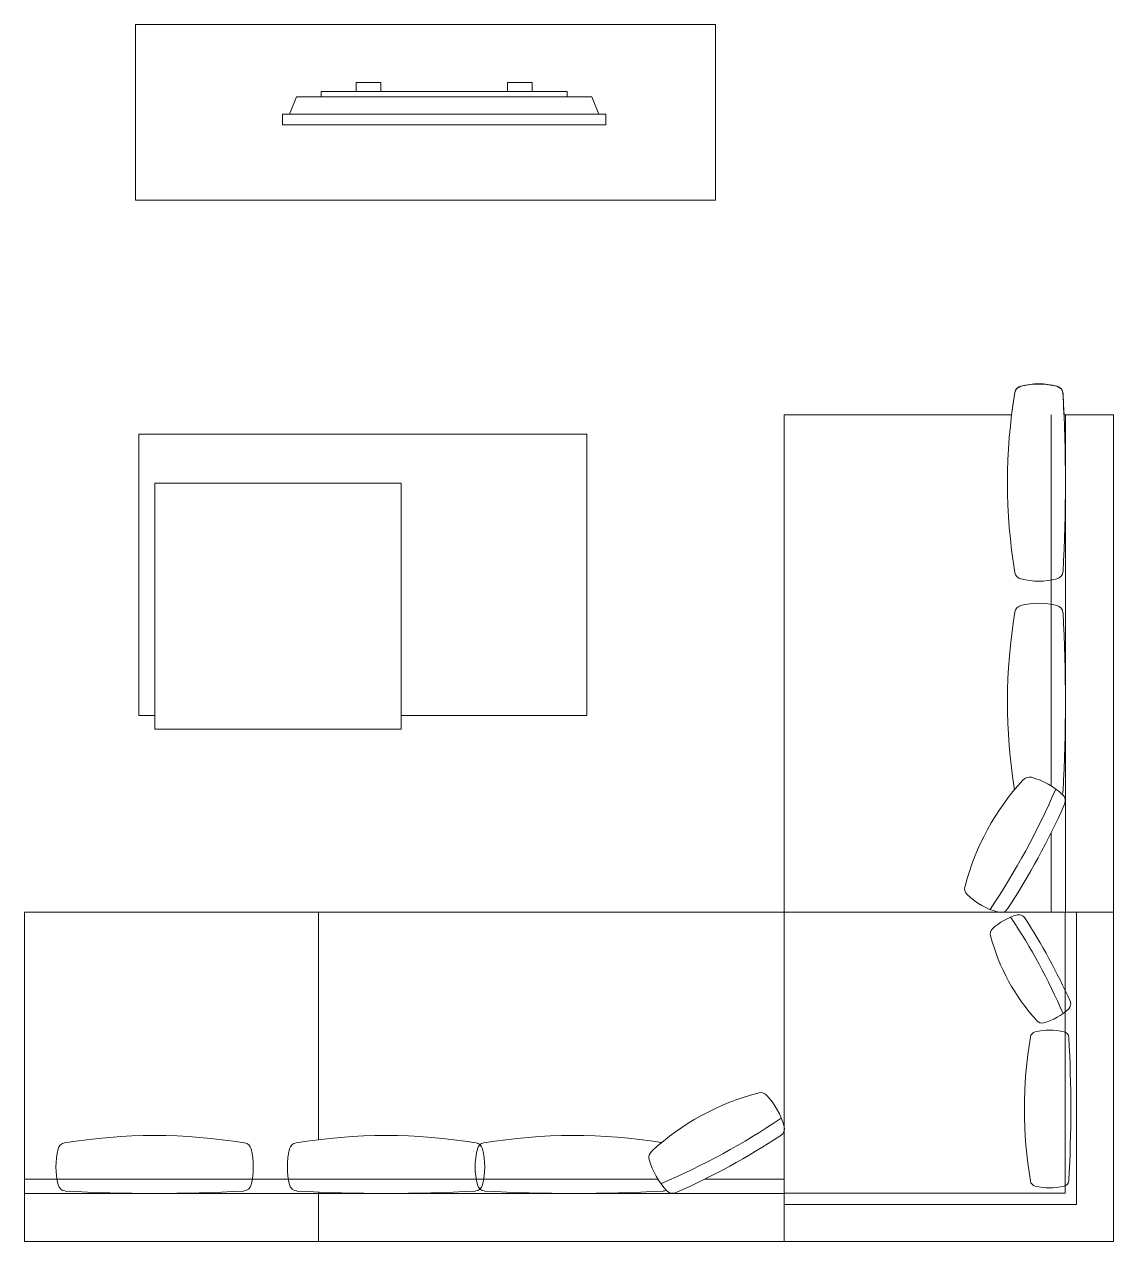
# Model space of a CAD drawing. Header units: inches. Extents: x 1171.99 to 1175.09, y 1690.11 to 1693.58.
import ezdxf

# ---------------------------------------------------------------- set-up
doc = ezdxf.new("R2010")
doc.units = ezdxf.units.IN
doc.header["$MEASUREMENT"] = 0
doc.set_wipeout_variables(frame=1)
doc.layers.add('www.dwgautocad.com', color=7, linetype='CONTINUOUS', lineweight=20)

# ---------------------------------------------------------------- blocks, each defined once
blk = doc.blocks.new('SL')
at = {"layer": 'www.dwgautocad.com', "extrusion": (0, 0, -1)}
for p, q in [((1174.8, 1692.4921), (1174.8056, 1692.5285)), ((1174.8056, 1692.5285), (1174.8113, 1692.5403)), ((1174.8056, 1692.5285), (1174.8056, 1692.5285)), ((1174.8113, 1692.5403), (1174.8226, 1692.547)), ((1174.8226, 1692.547), (1174.8554, 1692.5525)), ((1174.8554, 1692.5525), (1174.8909, 1692.5526)), ((1174.8909, 1692.5526), (1174.9251, 1692.547)), ((1174.9251, 1692.547), (1174.937, 1692.5395)), ((1174.937, 1692.5395), (1174.9414, 1692.5315)), ((1174.9414, 1692.5315), (1174.9427, 1692.5198)), ((1174.9427, 1692.5198), (1174.9445, 1692.4649)), ((1174.7964, 1692.4649), (1174.8, 1692.4921)), ((1174.1492, 1691.0504), (1174.1492, 1692.4649)), ((1174.1492, 1692.4649), (1174.7964, 1692.4649)), ((1174.9445, 1692.4649), (1175.0865, 1692.4649)), ((1175.0865, 1692.4649), (1175.0865, 1690.1131)), ((1171.9885, 1691.0504), (1174.1492, 1691.0504)), ((1171.9885, 1690.1131), (1171.9885, 1691.0504)), ((1171.9885, 1691.0504), (1171.9885, 1691.0504)), ((1175.0865, 1690.1131), (1171.9885, 1690.1131))]:
    blk.add_line(p, q, dxfattribs=at)
at = {"layer": 'www.dwgautocad.com'}
for p, q in [((1174.7964, 1692.4649), (1174.1492, 1692.4649)), ((1174.1492, 1692.4649), (1174.1492, 1691.0504)), ((1174.1492, 1692.4649), (1174.7964, 1692.4649)), ((1174.7964, 1692.4649), (1174.1492, 1692.4649)), ((1174.1492, 1692.4649), (1174.1492, 1691.0504)), ((1174.1492, 1692.4649), (1174.7964, 1692.4649)), ((1174.9087, 1691.4093), (1174.9087, 1692.4649)), ((1174.9087, 1691.4093), (1174.9087, 1692.4649)), ((1175.0865, 1692.4649), (1174.9453, 1692.4649)), ((1174.9453, 1692.4649), (1175.0865, 1692.4649)), ((1175.0865, 1692.4649), (1174.9453, 1692.4649)), ((1174.9453, 1692.4649), (1175.0865, 1692.4649)), ((1174.9492, 1692.4649), (1174.9492, 1691.0504)), ((1174.9492, 1692.4649), (1174.9492, 1691.0504)), ((1175.0865, 1691.0504), (1175.0865, 1692.4649)), ((1175.0865, 1691.0504), (1175.0865, 1692.4649)), ((1174.9087, 1691.3706), (1174.9087, 1691.3712)), ((1174.9087, 1691.3706), (1174.9087, 1691.3712)), ((1174.9087, 1691.0504), (1174.9087, 1691.2764)), ((1174.9087, 1691.0504), (1174.9087, 1691.2764)), ((1171.9885, 1690.1131), (1171.9885, 1691.0504)), ((1172.825, 1691.0504), (1171.9885, 1691.0504)), ((1171.9885, 1690.1131), (1171.9885, 1691.0504)), ((1172.825, 1691.0504), (1171.9885, 1691.0504)), ((1172.825, 1690.4032), (1172.825, 1691.0504)), ((1172.825, 1691.0504), (1174.1492, 1691.0504)), ((1172.825, 1691.0504), (1172.825, 1690.4032)), ((1172.825, 1690.4032), (1172.825, 1691.0504)), ((1172.825, 1691.0504), (1174.1492, 1691.0504)), ((1172.825, 1691.0504), (1172.825, 1690.4032)), ((1174.1492, 1691.0504), (1175.0865, 1691.0504)), ((1174.1492, 1691.0504), (1175.0865, 1691.0504)), ((1174.1492, 1690.1131), (1174.1492, 1691.0504)), ((1175.0865, 1691.0504), (1174.1492, 1691.0504)), ((1174.1492, 1691.0504), (1174.1492, 1690.1131)), ((1174.1492, 1691.0504), (1174.1492, 1690.1131)), ((1174.9489, 1691.0504), (1174.9489, 1690.2507)), ((1174.9812, 1690.2184), (1174.9812, 1691.0504)), ((1175.0865, 1691.0504), (1175.0865, 1690.1131)), ((1174.9323, 1690.7863), (1174.9323, 1690.7858)), ((1172.825, 1690.2909), (1171.9885, 1690.2909)), ((1172.825, 1690.2909), (1171.9885, 1690.2909)), ((1173.7903, 1690.2909), (1172.825, 1690.2909)), ((1173.7903, 1690.2909), (1172.825, 1690.2909)), ((1173.829, 1690.2909), (1173.8284, 1690.2909)), ((1173.829, 1690.2909), (1173.8284, 1690.2909)), ((1174.1492, 1690.2909), (1173.9232, 1690.2909)), ((1174.1492, 1690.2909), (1173.9232, 1690.2909)), ((1172.825, 1690.2504), (1171.9885, 1690.2504)), ((1172.825, 1690.2504), (1171.9885, 1690.2504)), ((1172.825, 1690.1131), (1172.825, 1690.2543)), ((1172.825, 1690.2543), (1172.825, 1690.1131)), ((1172.825, 1690.1131), (1172.825, 1690.2543)), ((1172.825, 1690.2543), (1172.825, 1690.1131)), ((1172.825, 1690.2504), (1174.1492, 1690.2504)), ((1172.825, 1690.2504), (1174.1492, 1690.2504)), ((1174.9489, 1690.2507), (1174.1492, 1690.2507)), ((1174.9812, 1690.2184), (1174.1492, 1690.2184)), ((1172.825, 1690.1131), (1171.9885, 1690.1131)), ((1172.825, 1690.1131), (1171.9885, 1690.1131)), ((1174.1492, 1690.1131), (1172.825, 1690.1131)), ((1174.1492, 1690.1131), (1172.825, 1690.1131)), ((1175.0865, 1690.1131), (1174.1492, 1690.1131))]:
    blk.add_line(p, q, dxfattribs=at)
for centre, radius, start, end in [((1174.8738, 1692.3414), 0.2119, 75.9957, 103.9742), ((1174.8738, 1692.3414), 0.2119, 75.9957, 103.9742), ((1176.3471, 1692.2726), 1.5626, 170.5747, 189.4253), ((1176.3471, 1692.2726), 1.5626, 170.5747, 189.4253), ((1174.8281, 1692.5248), 0.0229, 103.9742, 170.5747), ((1174.8281, 1692.5248), 0.0229, 103.9742, 170.5747), ((1174.9195, 1692.5248), 0.0229, 4.2757, 75.9957), ((1174.9195, 1692.5248), 0.0229, 4.2757, 75.9957), ((1170.258, 1692.2726), 4.6913, 356.8983, 3.1017), ((1170.258, 1692.2726), 4.6913, 356.8983, 3.1017), ((1174.8281, 1692.0205), 0.0229, 189.4253, 256.0258), ((1174.8281, 1692.0205), 0.0229, 189.4253, 256.0258), ((1174.9195, 1692.0205), 0.0229, 284.0043, 355.7243), ((1174.9195, 1692.0205), 0.0229, 284.0043, 355.7243), ((1174.8738, 1692.2039), 0.2119, 256.0258, 284.0043), ((1174.8738, 1692.2039), 0.2119, 256.0258, 284.0043), ((1176.3471, 1691.6483), 1.5626, 170.5747, 189.1945), ((1176.3471, 1691.6483), 1.5626, 170.5747, 189.1945), ((1174.8281, 1691.9005), 0.0229, 103.9742, 170.5747), ((1174.8281, 1691.9005), 0.0229, 103.9742, 170.5747), ((1174.8738, 1691.7171), 0.2119, 75.9957, 104.0043), ((1174.8738, 1691.7171), 0.2119, 75.9957, 104.0043), ((1174.9195, 1691.9004), 0.0229, 4.2757, 75.9957), ((1174.9195, 1691.9004), 0.0229, 4.2757, 75.9957), ((1170.258, 1691.6483), 4.6913, 356.8983, 3.1017), ((1170.258, 1691.6483), 4.6913, 356.8983, 3.1017), ((1175.3506, 1690.9455), 0.7096, 137.3532, 165.3658), ((1175.3506, 1690.9455), 0.7096, 137.3532, 165.3658), ((1174.8465, 1691.4119), 0.0229, 74.626, 141.2264), ((1174.8465, 1691.4119), 0.0229, 74.626, 141.2264), ((1174.7964, 1691.2296), 0.2119, 46.6475, 74.656), ((1174.7964, 1691.2296), 0.2119, 46.6475, 74.656), ((1173.0303, 1692.2104), 2.0574, 325.9487, 336.8201), ((1173.0303, 1692.2104), 2.0574, 325.9487, 336.8201), ((1174.9195, 1691.3962), 0.0229, 332.4691, 355.7243), ((1174.9195, 1691.3962), 0.0229, 332.4691, 355.7243), ((1174.9262, 1691.3671), 0.0229, 334.9275, 46.6475), ((1174.9262, 1691.3671), 0.0229, 334.9275, 46.6475), ((1173.0303, 1692.2104), 2.0979, 326.7292, 336.0071), ((1173.0303, 1692.2104), 2.0979, 326.7292, 336.0071), ((1174.6855, 1691.117), 0.0229, 160.0771, 226.6776), ((1174.6855, 1691.117), 0.0229, 160.0771, 226.6776), ((1174.8152, 1691.2544), 0.2119, 226.6475, 254.656), ((1174.8152, 1691.2544), 0.2119, 226.6475, 254.656), ((1174.8575, 1690.8792), 0.1695, 105.344, 133.3525), ((1174.7652, 1691.0722), 0.0229, 254.656, 326.3761), ((1174.7652, 1691.0722), 0.0229, 254.656, 326.3761), ((1173.4295, 1690.1144), 1.6459, 23.1799, 34.0513), ((1174.8174, 1691.025), 0.0183, 33.6239, 105.344), ((1173.4295, 1690.1144), 1.6783, 23.9929, 33.2708), ((1174.7537, 1690.9891), 0.0183, 133.3224, 199.9229), ((1175.2857, 1691.1263), 0.5676, 194.6342, 222.6468), ((1174.9462, 1690.7891), 0.0183, 313.3525, 25.0725), ((1174.8424, 1690.899), 0.1695, 285.344, 313.3525), ((1174.8825, 1690.7532), 0.0183, 218.7736, 285.374), ((1176.083, 1690.4905), 1.2501, 170.5747, 189.4253), ((1174.8678, 1690.6923), 0.0183, 103.9742, 170.5747), ((1174.9043, 1690.5455), 0.1695, 75.9957, 103.9742), ((1174.9409, 1690.6922), 0.0183, 4.2757, 75.9957), ((1171.2116, 1690.4905), 3.753, 356.8983, 3.1017), ((1174.2541, 1689.849), 0.7096, 104.6342, 132.6468), ((1174.2541, 1689.849), 0.7096, 104.6342, 132.6468), ((1174.0826, 1690.5141), 0.0229, 43.3224, 109.9229), ((1174.0826, 1690.5141), 0.0229, 43.3224, 109.9229), ((1173.9452, 1690.3844), 0.2119, 15.344, 43.3525), ((1173.9452, 1690.3844), 0.2119, 15.344, 43.3525), ((1172.9892, 1692.1693), 2.0574, 293.1799, 304.0513), ((1172.9892, 1692.1693), 2.0574, 293.1799, 304.0513), ((1174.1274, 1690.4344), 0.0229, 303.6239, 15.344), ((1174.1274, 1690.4344), 0.0229, 303.6239, 15.344), ((1172.3588, 1688.8525), 1.5626, 80.5747, 99.4253), ((1172.3588, 1688.8525), 1.5626, 80.5747, 99.4253), ((1173.0173, 1688.8525), 1.5626, 80.5747, 99.4253), ((1173.0173, 1688.8525), 1.5626, 80.5747, 99.4253), ((1173.5513, 1688.8525), 1.5626, 80.8055, 99.4253), ((1173.5513, 1688.8525), 1.5626, 80.8055, 99.4253), ((1172.9892, 1692.1693), 2.0979, 293.9929, 303.2708), ((1172.9892, 1692.1693), 2.0979, 293.9929, 303.2708), ((1172.2901, 1690.3258), 0.2119, 166.0258, 194.0043), ((1172.2901, 1690.3258), 0.2119, 166.0258, 194.0043), ((1172.1067, 1690.3715), 0.0229, 99.4253, 166.0258), ((1172.1067, 1690.3715), 0.0229, 99.4253, 166.0258), ((1172.611, 1690.3715), 0.0229, 13.9742, 80.5747), ((1172.611, 1690.3715), 0.0229, 13.9742, 80.5747), ((1172.4276, 1690.3258), 0.2119, 345.9957, 13.9742), ((1172.4276, 1690.3258), 0.2119, 345.9957, 13.9742), ((1172.9485, 1690.3258), 0.2119, 166.0258, 194.0043), ((1172.9485, 1690.3258), 0.2119, 166.0258, 194.0043), ((1172.7651, 1690.3715), 0.0229, 99.4253, 166.0258), ((1172.7651, 1690.3715), 0.0229, 99.4253, 166.0258), ((1173.4825, 1690.3258), 0.2119, 165.9957, 194.0043), ((1173.4825, 1690.3258), 0.2119, 165.9957, 194.0043), ((1173.2694, 1690.3715), 0.0229, 13.9742, 80.5747), ((1173.2694, 1690.3715), 0.0229, 13.9742, 80.5747), ((1173.2991, 1690.3715), 0.0229, 99.4253, 166.0258), ((1173.2991, 1690.3715), 0.0229, 99.4253, 166.0258), ((1173.086, 1690.3258), 0.2119, 345.9957, 13.9742), ((1173.086, 1690.3258), 0.2119, 345.9957, 13.9742), ((1173.7877, 1690.3531), 0.0229, 128.7736, 195.374), ((1173.7877, 1690.3531), 0.0229, 128.7736, 195.374), ((1173.97, 1690.4032), 0.2119, 195.344, 223.3525), ((1173.97, 1690.4032), 0.2119, 195.344, 223.3525), ((1172.1067, 1690.2801), 0.0229, 194.0043, 265.7243), ((1172.1067, 1690.2801), 0.0229, 194.0043, 265.7243), ((1172.611, 1690.2801), 0.0229, 274.2757, 345.9957), ((1172.611, 1690.2801), 0.0229, 274.2757, 345.9957), ((1172.7651, 1690.2801), 0.0229, 194.0043, 265.7243), ((1172.7651, 1690.2801), 0.0229, 194.0043, 265.7243), ((1173.2694, 1690.2801), 0.0229, 274.2757, 345.9957), ((1173.2694, 1690.2801), 0.0229, 274.2757, 345.9957), ((1173.2992, 1690.2801), 0.0229, 194.0043, 265.7243), ((1173.2992, 1690.2801), 0.0229, 194.0043, 265.7243), ((1174.8678, 1690.2888), 0.0183, 189.4253, 256.0258), ((1174.9043, 1690.4355), 0.1695, 256.0258, 284.0043), ((1174.9409, 1690.2888), 0.0183, 284.0043, 355.7243), ((1172.3588, 1694.9416), 4.6913, 266.8983, 273.1017), ((1172.3588, 1694.9416), 4.6913, 266.8983, 273.1017), ((1173.0173, 1694.9416), 4.6913, 266.8983, 273.1017), ((1173.0173, 1694.9416), 4.6913, 266.8983, 273.1017), ((1173.5513, 1694.9416), 4.6913, 266.8983, 273.1017), ((1173.5513, 1694.9416), 4.6913, 266.8983, 273.1017), ((1173.8034, 1690.2801), 0.0229, 274.2757, 297.5309), ((1173.8034, 1690.2801), 0.0229, 274.2757, 297.5309), ((1173.8325, 1690.2734), 0.0229, 223.3525, 295.0725), ((1173.8325, 1690.2734), 0.0229, 223.3525, 295.0725)]:
    blk.add_arc(centre, radius, start, end, dxfattribs=at)

msp = doc.modelspace()

# ---------------------------------------------------------------- linework, layer by layer
at = {"layer": 'www.dwgautocad.com', "extrusion": (0, 0, -1)}
for p, q in [((1172.3141, 1692.4097), (1173.5885, 1692.4097)), ((1172.3141, 1691.6097), (1172.3141, 1692.4097)), ((1173.5885, 1692.4097), (1173.5885, 1691.6097)), ((1172.3597, 1691.6097), (1172.3141, 1691.6097)), ((1173.5885, 1691.6097), (1173.0597, 1691.6097))]:
    msp.add_line(p, q, dxfattribs=at)
at = {"layer": 'www.dwgautocad.com'}
for p, q in [((1172.3597, 1691.5708), (1172.3597, 1692.2708)), ((1172.3597, 1692.2708), (1173.0597, 1692.2708)), ((1173.0597, 1692.2708), (1173.0597, 1691.5708)), ((1173.0597, 1691.5708), (1172.3597, 1691.5708))]:
    msp.add_line(p, q, dxfattribs=at)
msp.add_lwpolyline([(1173.9542, 1693.5759), (1172.3042, 1693.5759), (1172.3042, 1693.0759), (1173.9542, 1693.0759)], close=True, dxfattribs=at)

# ---------------------------------------------------------------- block references
msp.add_blockref('SL', (0, 0), dxfattribs=at)

# ---------------------------------------------------------------- next in the draw order: wipeouts: each hides what was drawn before it
msp.add_wipeout([(1172.7224, 1693.2901), (1172.7224, 1693.3201), (1172.7424, 1693.3201), (1172.7624, 1693.3701), (1172.8324, 1693.3701), (1172.8324, 1693.3851), (1172.9324, 1693.3851), (1172.9324, 1693.4101), (1173.0024, 1693.4101), (1173.0024, 1693.3851), (1173.3624, 1693.3851), (1173.3624, 1693.4101), (1173.4324, 1693.4101), (1173.4324, 1693.3851), (1173.5324, 1693.3851), (1173.5324, 1693.3701), (1173.6024, 1693.3701), (1173.6224, 1693.3201), (1173.6424, 1693.3201), (1173.6424, 1693.2901)]).dxf.layer = 'www.dwgautocad.com'

# ---------------------------------------------------------------- next in the draw order: linework, layer by layer
for points in [[(1172.8324, 1693.3851), (1173.5324, 1693.3851), (1173.5324, 1693.3701), (1172.8324, 1693.3701)], [(1172.9324, 1693.4101), (1173.0024, 1693.4101), (1173.0024, 1693.3851), (1172.9324, 1693.3851)], [(1173.4324, 1693.4101), (1173.3624, 1693.4101), (1173.3624, 1693.3851), (1173.4324, 1693.3851)], [(1173.6024, 1693.3701), (1172.7624, 1693.3701), (1172.7424, 1693.3201), (1173.6224, 1693.3201)], [(1172.7224, 1693.2901), (1172.7224, 1693.3201), (1173.6424, 1693.3201), (1173.6424, 1693.2901)]]:
    msp.add_lwpolyline(points, close=True, dxfattribs=at)

doc.saveas('drawing.dxf')
